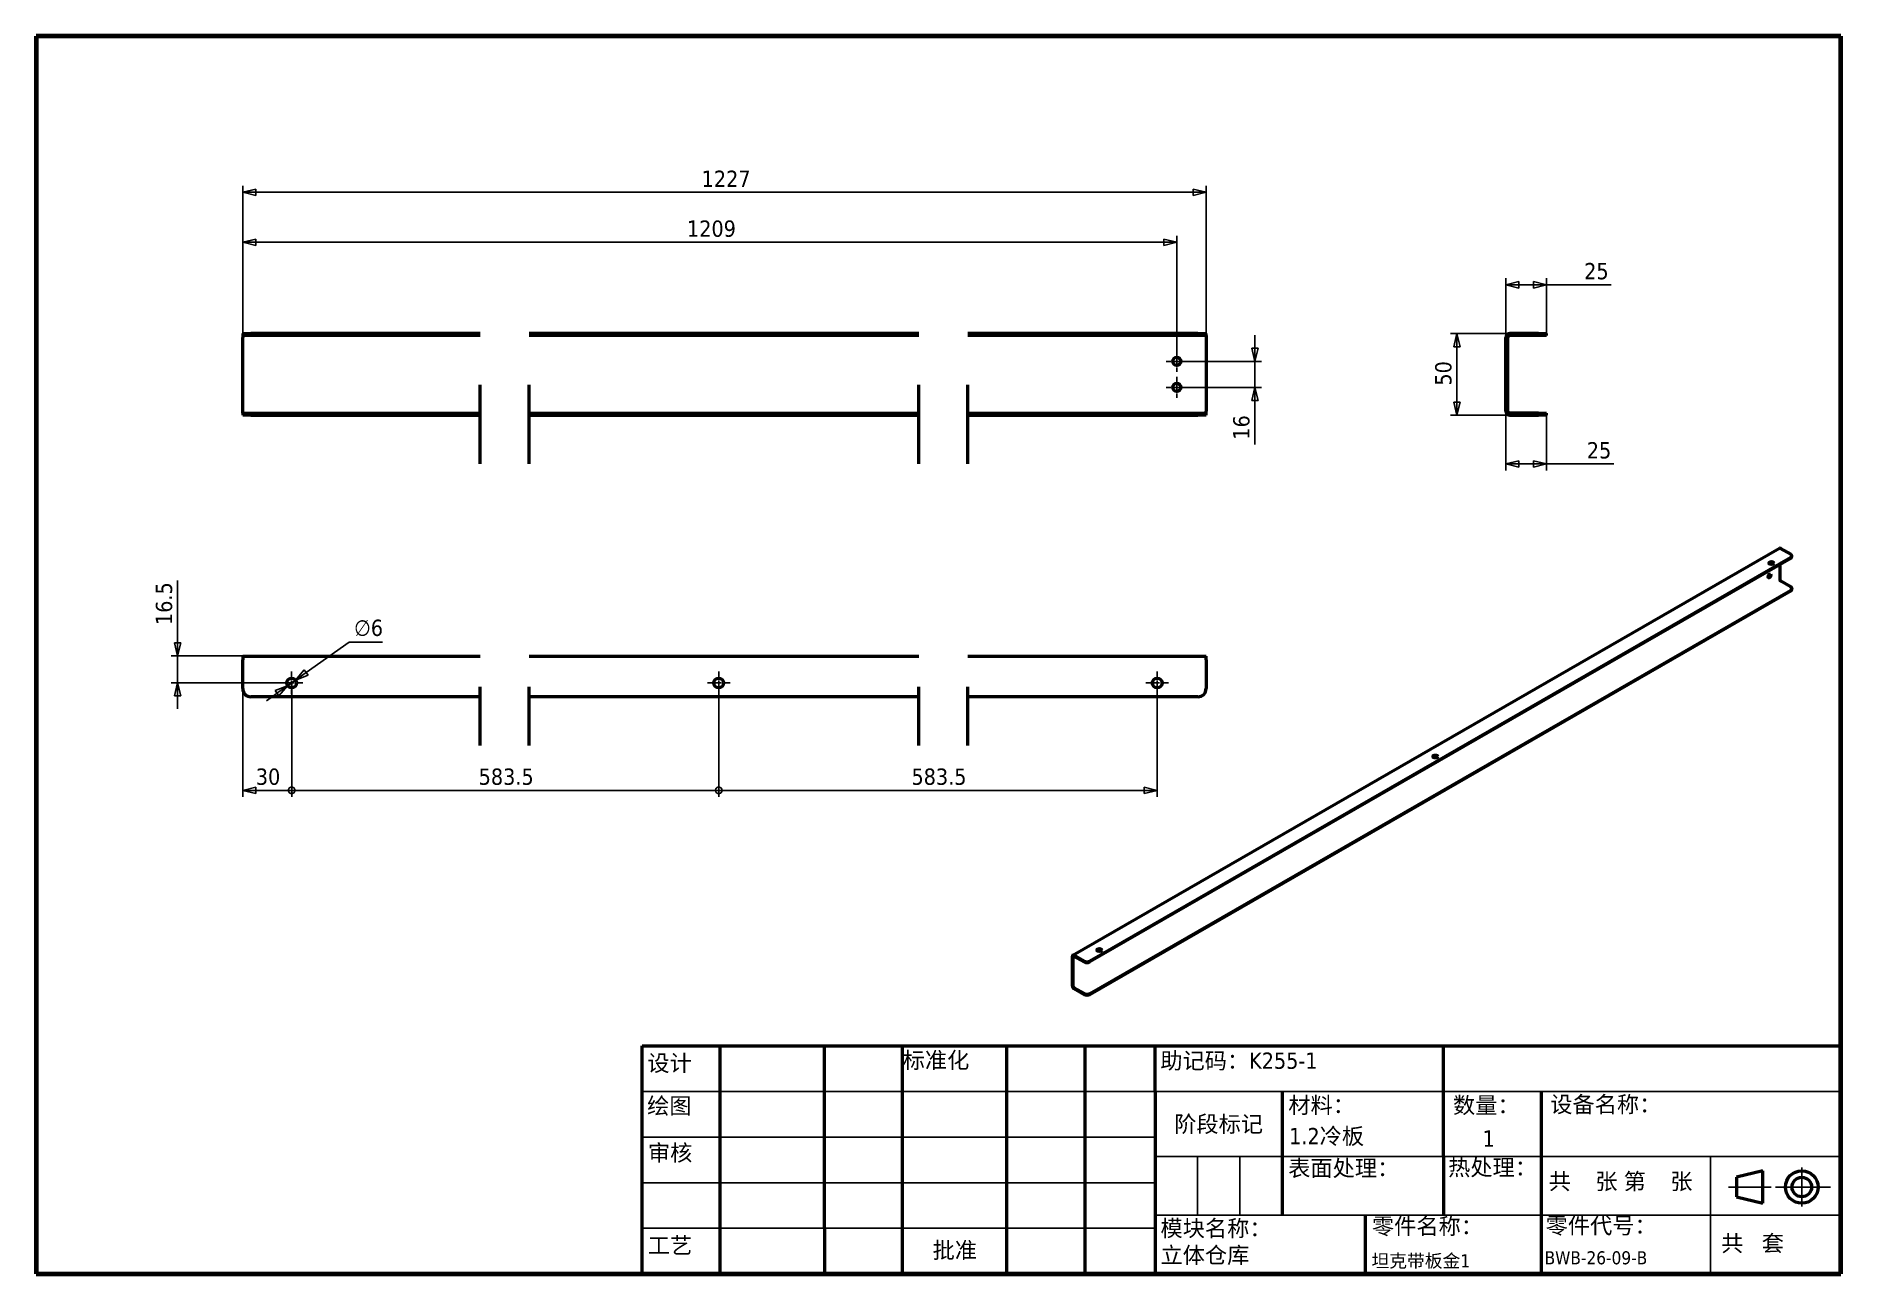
# Model space of a CAD drawing. Header units: millimetres. Extents: x 40 to 1148, y 40 to 800.
import ezdxf
from ezdxf.enums import TextEntityAlignment as Align

# ---------------------------------------------------------------- set-up
doc = ezdxf.new("R2010")
doc.units = ezdxf.units.MM
doc.header["$LTSCALE"] = 4
doc.linetypes.add('CHAIN', pattern=[0.3543, 0.2362, -0.0295, 0.0591, -0.0295])
for name, color, linetype, lineweight in [('中心标记 (ISO)', 1, 'Continuous', 25), ('可见 (ISO)', 7, 'Continuous', 50), ('图框 (ISO)', 7, 'Continuous', 70), ('尺寸 (ISO)', 5, 'Continuous', 25), ('折线 (ISO)', 7, 'Continuous', 50), ('标题 (ISO)', 7, 'Continuous', 50), ('符号 (ISO)', 7, 'Continuous', 25)]:
    doc.layers.add(name, color=color, linetype=linetype, lineweight=lineweight)
doc.styles.add('文本样式19', font='tahoma.ttf')
doc.styles.add('文本样式91', font='tahoma.ttf')
doc.styles.add('注释文本 (ISO)', font='tahoma.ttf')
doc.dimstyles.new('默认 (GB)', dxfattribs={"dimscale": 4, "dimtxt": 2.5, "dimasz": 2, "dimexe": 1, "dimexo": 0, "dimgap": 0.75, "dimtad": 1, "dimtoh": 1, "dimrnd": 1e-08, "dimdsep": 46, "dimtxsty": '注释文本 (ISO)', "dimblk": 'Filled-1', "dimcen": 0.09, "dimdle": 10, "dimclrd": 256, "dimclre": 256, "dimclrt": 256, "dimaunit": 1, "dimazin": 2, "dimtfac": 0.8, "dimtdec": 3, "dimtmove": 0, "dimatfit": 3, "dimldrblk": 'Filled-2', "dimfxl": 0, "dimtolj": 1, "dimtzin": 0, "dimlwd": -1, "dimlwe": -1, "dimarcsym": 0})

# ---------------------------------------------------------------- blocks, each defined once
blk = doc.blocks.new('图框 A3-A4')
at = {"layer": '图框 (ISO)'}
for p, q in [((287, 200), (10, 200)), ((10, 200), (10, 10)), ((287, 10), (287, 200)), ((10, 10), (287, 10))]:
    blk.add_line(p, q, dxfattribs=at)
blk = doc.blocks.new('标题栏 GB1')
at = {"layer": '标题 (ISO)'}
for p, q in [((194.57, 65.23), (194.57, 72.23)), ((194.57, 72.23), (378.57, 72.23)), ((206.57, 65.23), (206.57, 72.23)), ((222.57, 65.23), (222.57, 72.23)), ((234.57, 65.23), (234.57, 72.23)), ((250.57, 65.23), (250.57, 72.23)), ((262.57, 65.23), (262.57, 72.23)), ((273.31, 65.23), (273.31, 72.23)), ((317.57, 65.23), (317.57, 72.23)), ((378.57, 72.23), (378.57, 65.23)), ((194.57, 37.23), (194.57, 65.23)), ((206.57, 37.23), (206.57, 65.23)), ((222.57, 44.23), (222.57, 65.23)), ((234.57, 37.23), (234.57, 65.23)), ((250.57, 37.23), (250.57, 65.23)), ((262.57, 37.23), (262.57, 65.23)), ((273.31, 65.23), (273.31, 37.23)), ((317.57, 55.23), (317.57, 65.23)), ((378.57, 65.23), (378.57, 37.23)), ((317.57, 55.23), (317.57, 46.23)), ((366.57, 53.06), (362.57, 52.06)), ((366.57, 48.06), (366.57, 53.06)), ((362.57, 52.06), (362.57, 49.06)), ((362.57, 49.06), (366.57, 48.06)), ((305.57, 46.23), (305.57, 37.23)), ((222.57, 44.23), (222.57, 37.23)), ((378.57, 37.23), (194.57, 37.23))]:
    blk.add_line(p, q, dxfattribs=at)
at = {"layer": '标题 (ISO)', "lineweight": 25}
for p, q in [((194.57, 65.23), (273.31, 65.23)), ((273.31, 65.23), (378.57, 65.23)), ((194.57, 58.23), (273.31, 58.23)), ((332.57, 55.23), (273.31, 55.23)), ((279.81, 55.23), (279.81, 46.23)), ((286.31, 55.23), (286.31, 46.23)), ((332.57, 55.23), (378.57, 55.23)), ((358.57, 55.23), (358.57, 46.23)), ((372.58, 53.56), (372.58, 47.56)), ((194.57, 51.23), (273.31, 51.23)), ((361.32, 50.56), (367.88, 50.56)), ((368.55, 50.56), (370.07, 50.56)), ((370.07, 50.56), (376.97, 50.56)), ((273.31, 46.23), (378.57, 46.23)), ((358.57, 46.23), (358.57, 37.23)), ((194.57, 44.23), (273.31, 44.23))]:
    blk.add_line(p, q, dxfattribs=at)
at = {"layer": '标题 (ISO)', "lineweight": 50}
for p, q in [((292.81, 65.23), (292.81, 46.23)), ((332.57, 65.23), (332.57, 37.23))]:
    blk.add_line(p, q, dxfattribs=at)
at = {"layer": '标题 (ISO)'}
for radius in [2.5, 1.5]:
    blk.add_circle((372.57, 50.56), radius, dxfattribs=at)
at = {"layer": '标题 (ISO)', "style": '注释文本 (ISO)'}
blk.add_text('阶段标记', height=2.5, dxfattribs=at).set_placement((283.06, 60.23), align=Align.MIDDLE_CENTER)
at = {"layer": '标题 (ISO)', "char_height": 2.5, "style": '注释文本 (ISO)'}
for s, insert, attachment_point in [('\\fTahoma|b0|i0;设计', (195.38, 70.83), 1), ('\\fTahoma|b0|i0;标准化', (234.57, 71.28), 1), ('助记码：K255-1', (274.11, 71.21), 1), ('\\fTahoma|b0|i0;绘图', (195.35, 64.28), 1), ('\\fTahoma|b0|i0;材料：', (293.76, 64.39), 1), ('\\fTahoma|b0|i0;数量：', (319.04, 64.37), 1), ('\\fTahoma|b0|i0;设备名称：', (333.96, 64.5), 1), ('\\fTahoma|b0|i0;审核', (195.48, 57.07), 1), ('\\fTahoma|b0|i0;热处理：', (318.29, 54.82), 1), ('\\fTahoma|b0|i0;零件名称：', (306.59, 45.8), 1), ('\\fTahoma|b0|i0;零件代号：', (333.25, 45.9), 1), ('\\fTahoma|b0|i0;批准', (242.57, 40.73), 5)]:
    blk.add_mtext(s, dxfattribs=dict(at, insert=insert, attachment_point=attachment_point))
at = {"layer": '标题 (ISO)', "char_height": 2.5, "attachment_point": 1, "style": '注释文本 (ISO)'}
for s, insert, width in [('\\fTahoma|b0|i0;表面处理：', (293.74, 54.71), 17.19), ('共    张 第    张', (333.72, 52.69), 27.2374), ('\\fTahoma|b0|i0;工艺', (195.45, 42.85), 6.876), ('\\fTahoma|b0|i0;  共   套', (358.32, 43.18), 17.7919)]:
    blk.add_mtext(s, dxfattribs=dict(at, insert=insert, width=width))
at = {"layer": '标题 (ISO)', "insert": (274.14, 45.48), "char_height": 2.5, "attachment_point": 1, "line_spacing_factor": 0.987884, "style": '注释文本 (ISO)'}
blk.add_mtext('模块名称：\\P立体仓库', dxfattribs=at)
at = {"layer": '标题 (ISO)'}
for tag, p, height, style in [('材料_001', (293.88, 57.13), 2.5, '注释文本 (ISO)'), ('零件代号_001', (306.52, 38.23), 2, '文本样式91'), ('描述_001', (333.1, 38.7), 2, '文本样式91')]:
    blk.add_attdef(tag, p, '', height=height, dxfattribs=dict(at, style=style))
at = {"layer": '标题 (ISO)', "style": '文本样式91'}
blk.add_attdef('热处理', text='', height=2, dxfattribs=at).set_placement((318.2, 50.63), align=Align.TOP_LEFT)
at = {"layer": '标题 (ISO)', "style": '文本样式19'}
for tag, p in [('工程核准人', (256.57, 40.73)), ('工程批准日期', (267.94, 40.73))]:
    blk.add_attdef(tag, text='', height=1, dxfattribs=at).set_placement(p, align=Align.MIDDLE_CENTER)
blk = doc.blocks.new('Filled-1')
at = {"color": 0}
for p, q in [((0, 0), (-1, 0.25)), ((-1, 0.25), (-1, -0.25)), ((-1, 0), (0, 0)), ((-1, -0.25), (0, 0))]:
    blk.add_line(p, q, dxfattribs=at)
at = {"color": 0, "flags": 128}
blk.add_lwpolyline([(-1, -0.25), (0, 0)], dxfattribs=at)
at = {"color": 0}
blk.add_solid([(-1, -0.25), (0, 0), (-1, 0.25), (-1, -0.25)], dxfattribs=at)
blk = doc.blocks.new('*D7')
at = {"layer": 'Defpoints', "color": 0}
for p in [(942.3, 569.7), (967.3, 567.3), (942.3, 537.3)]:
    blk.add_point(p, dxfattribs=at)
at = {"layer": '尺寸 (ISO)'}
for p, q in [((942.3, 569.7), (942.3, 533.3)), ((967.3, 567.3), (967.3, 533.3)), ((950.3, 537.3), (959.3, 537.3)), ((967.3, 537.3), (1008.6, 537.3))]:
    blk.add_line(p, q, dxfattribs=at)
at = {"layer": '尺寸 (ISO)', "xscale": 8, "yscale": 8, "zscale": 8, "rotation": 180}
blk.add_blockref('Filled-1', (942.3, 537.3), dxfattribs=at)
at = {"layer": '尺寸 (ISO)', "xscale": 8, "yscale": 8, "zscale": 8}
blk.add_blockref('Filled-1', (967.3, 537.3), dxfattribs=at)
at = {"layer": '尺寸 (ISO)', "insert": (992, 550.7), "char_height": 10, "attachment_point": 1, "style": '注释文本 (ISO)'}
blk.add_mtext('\\A1;25', dxfattribs=at)
blk = doc.blocks.new('Filled-2')
at = {"color": 0}
for p, q in [((0, 0), (-1, 0.125)), ((-1, 0.125), (-1, -0.125)), ((-1, 0), (0, 0)), ((-1, -0.125), (0, 0))]:
    blk.add_line(p, q, dxfattribs=at)
at = {"color": 0, "flags": 128}
blk.add_lwpolyline([(-1, -0.125), (0, 0)], dxfattribs=at)
at = {"color": 0}
blk.add_solid([(-1, -0.125), (0, 0), (-1, 0.125), (-1, -0.125)], dxfattribs=at)
blk = doc.blocks.new('*D8')
at = {"layer": 'Defpoints', "color": 0}
for p in [(912.3, 617.3), (944.7, 617.3), (944.7, 567.3)]:
    blk.add_point(p, dxfattribs=at)
at = {"layer": '尺寸 (ISO)'}
for p, q in [((944.7, 617.3), (908.3, 617.3)), ((912.3, 575.3), (912.3, 609.3)), ((944.7, 567.3), (908.3, 567.3))]:
    blk.add_line(p, q, dxfattribs=at)
at = {"layer": '尺寸 (ISO)', "xscale": 8, "yscale": 8, "zscale": 8}
for p, rotation in [((912.3, 617.3), 90), ((912.3, 567.3), 270)]:
    blk.add_blockref('Filled-1', p, dxfattribs=dict(at, rotation=rotation))
at = {"layer": '尺寸 (ISO)', "insert": (898.9, 585.4), "char_height": 10, "attachment_point": 1, "rotation": 90, "style": '注释文本 (ISO)'}
blk.add_mtext('\\A1;50', dxfattribs=at)
blk = doc.blocks.new('*D9')
at = {"layer": 'Defpoints', "color": 0}
for p in [(967.3, 647.3), (942.3, 614.9), (967.3, 617.3)]:
    blk.add_point(p, dxfattribs=at)
at = {"layer": '尺寸 (ISO)'}
for p, q in [((942.3, 614.9), (942.3, 651.3)), ((950.3, 647.3), (959.3, 647.3)), ((967.3, 617.3), (967.3, 651.3)), ((967.3, 647.3), (1007, 647.3))]:
    blk.add_line(p, q, dxfattribs=at)
at = {"layer": '尺寸 (ISO)', "xscale": 8, "yscale": 8, "zscale": 8, "rotation": 180}
blk.add_blockref('Filled-1', (942.3, 647.3), dxfattribs=at)
at = {"layer": '尺寸 (ISO)', "xscale": 8, "yscale": 8, "zscale": 8}
blk.add_blockref('Filled-1', (967.3, 647.3), dxfattribs=at)
at = {"layer": '尺寸 (ISO)', "insert": (990.4, 660.7), "char_height": 10, "attachment_point": 1, "style": '注释文本 (ISO)'}
blk.add_mtext('\\A1;25', dxfattribs=at)
blk = doc.blocks.new('*D10')
at = {"layer": 'Defpoints', "color": 0}
for p in [(740.3, 673.4), (166.9, 614.9), (740.3, 600.3)]:
    blk.add_point(p, dxfattribs=at)
at = {"layer": '尺寸 (ISO)'}
for p, q in [((166.9, 614.9), (166.9, 677.4)), ((740.3, 600.3), (740.3, 677.4)), ((174.9, 673.4), (732.3, 673.4))]:
    blk.add_line(p, q, dxfattribs=at)
at = {"layer": '尺寸 (ISO)', "xscale": 8, "yscale": 8, "zscale": 8, "rotation": 180}
blk.add_blockref('Filled-1', (166.9, 673.4), dxfattribs=at)
at = {"layer": '尺寸 (ISO)', "xscale": 8, "yscale": 8, "zscale": 8}
blk.add_blockref('Filled-1', (740.3, 673.4), dxfattribs=at)
at = {"layer": '尺寸 (ISO)', "insert": (439.6, 686.8), "char_height": 10, "attachment_point": 1, "style": '注释文本 (ISO)'}
blk.add_mtext('\\A1;1209', dxfattribs=at)
blk = doc.blocks.new('*D11')
at = {"layer": 'Defpoints', "color": 0}
for p in [(166.9, 704.1), (166.9, 614.9), (758.3, 614.9)]:
    blk.add_point(p, dxfattribs=at)
at = {"layer": '尺寸 (ISO)'}
for p, q in [((166.9, 614.9), (166.9, 708.1)), ((750.3, 704.1), (174.9, 704.1)), ((758.3, 614.9), (758.3, 708.1))]:
    blk.add_line(p, q, dxfattribs=at)
at = {"layer": '尺寸 (ISO)', "xscale": 8, "yscale": 8, "zscale": 8, "rotation": 180}
blk.add_blockref('Filled-1', (166.9, 704.1), dxfattribs=at)
at = {"layer": '尺寸 (ISO)', "xscale": 8, "yscale": 8, "zscale": 8}
blk.add_blockref('Filled-1', (758.3, 704.1), dxfattribs=at)
at = {"layer": '尺寸 (ISO)', "insert": (448.6, 717.4), "char_height": 10, "attachment_point": 1, "style": '注释文本 (ISO)'}
blk.add_mtext('\\A1;1227', dxfattribs=at)
blk = doc.blocks.new('*D12')
at = {"layer": 'Defpoints', "color": 0}
for p in [(740.3, 600.3), (740.3, 584.3), (788.3, 584.3)]:
    blk.add_point(p, dxfattribs=at)
at = {"layer": '尺寸 (ISO)'}
for p, q in [((788.3, 608.3), (788.3, 616.3)), ((740.3, 600.3), (792.3, 600.3)), ((788.3, 600.3), (788.3, 584.3)), ((740.3, 584.3), (792.3, 584.3)), ((788.3, 576.3), (788.3, 549.2))]:
    blk.add_line(p, q, dxfattribs=at)
at = {"layer": '尺寸 (ISO)', "xscale": 8, "yscale": 8, "zscale": 8}
for p, rotation in [((788.3, 600.3), 270), ((788.3, 584.3), 90)]:
    blk.add_blockref('Filled-1', p, dxfattribs=dict(at, rotation=rotation))
at = {"layer": '尺寸 (ISO)', "insert": (774.9, 552.2), "char_height": 10, "attachment_point": 1, "rotation": 90, "style": '注释文本 (ISO)'}
blk.add_mtext('\\A1;16', dxfattribs=at)
blk = doc.blocks.new('_DotSmall')
at = {"color": 0, "linetype": 'ByBlock', "const_width": 0.5}
blk.add_lwpolyline([(-0.0625, 0, 1), (0.0625, 0, 1)], format="xyb", close=True, dxfattribs=at)
blk = doc.blocks.new('*D13')
at = {"layer": 'Defpoints', "color": 0}
for p in [(166.9, 399.4), (196.9, 402.9), (196.9, 336.9)]:
    blk.add_point(p, dxfattribs=at)
at = {"layer": '尺寸 (ISO)'}
for p, q in [((166.9, 399.4), (166.9, 332.9)), ((196.9, 402.9), (196.9, 332.9)), ((174.9, 336.9), (196.9, 336.9))]:
    blk.add_line(p, q, dxfattribs=at)
at = {"layer": '尺寸 (ISO)', "xscale": 8, "yscale": 8, "zscale": 8, "rotation": 180}
blk.add_blockref('Filled-1', (166.9, 336.9), dxfattribs=at)
at = {"layer": '尺寸 (ISO)', "xscale": 8, "yscale": 8, "zscale": 8}
blk.add_blockref('_DotSmall', (196.9, 336.9), dxfattribs=at)
at = {"layer": '尺寸 (ISO)', "insert": (174.9, 350.3), "char_height": 10, "attachment_point": 1, "style": '注释文本 (ISO)'}
blk.add_mtext('\\A1;30', dxfattribs=at)
blk = doc.blocks.new('*D15')
at = {"layer": 'Defpoints', "color": 0}
for p in [(196.9, 402.9), (459.1, 402.9), (459.1, 336.9)]:
    blk.add_point(p, dxfattribs=at)
at = {"layer": '尺寸 (ISO)'}
for p, q in [((196.9, 402.9), (196.9, 332.9)), ((459.1, 402.9), (459.1, 332.9)), ((196.9, 336.9), (459.1, 336.9))]:
    blk.add_line(p, q, dxfattribs=at)
at = {"layer": '尺寸 (ISO)', "xscale": 8, "yscale": 8, "zscale": 8, "rotation": 180}
blk.add_blockref('_DotSmall', (196.9, 336.9), dxfattribs=at)
at = {"layer": '尺寸 (ISO)', "xscale": 8, "yscale": 8, "zscale": 8}
blk.add_blockref('_DotSmall', (459.1, 336.9), dxfattribs=at)
at = {"layer": '尺寸 (ISO)', "insert": (311.7, 350.3), "char_height": 10, "attachment_point": 1, "style": '注释文本 (ISO)'}
blk.add_mtext('\\A1;583.5', dxfattribs=at)
blk = doc.blocks.new('*D16')
at = {"layer": 'Defpoints', "color": 0}
for p in [(459.1, 402.9), (728.3, 402.9), (728.3, 336.9)]:
    blk.add_point(p, dxfattribs=at)
at = {"layer": '尺寸 (ISO)'}
for p, q in [((459.1, 402.9), (459.1, 332.9)), ((728.3, 402.9), (728.3, 332.9)), ((459.1, 336.9), (720.3, 336.9))]:
    blk.add_line(p, q, dxfattribs=at)
at = {"layer": '尺寸 (ISO)', "xscale": 8, "yscale": 8, "zscale": 8, "rotation": 180}
blk.add_blockref('_DotSmall', (459.1, 336.9), dxfattribs=at)
at = {"layer": '尺寸 (ISO)', "xscale": 8, "yscale": 8, "zscale": 8}
blk.add_blockref('Filled-1', (728.3, 336.9), dxfattribs=at)
at = {"layer": '尺寸 (ISO)', "insert": (577.4, 350.3), "char_height": 10, "attachment_point": 1, "style": '注释文本 (ISO)'}
blk.add_mtext('\\A1;583.5', dxfattribs=at)
blk = doc.blocks.new('*D17')
at = {"layer": 'Defpoints', "color": 0}
for p in [(166.9, 419.4), (126.9, 402.9), (196.9, 402.9)]:
    blk.add_point(p, dxfattribs=at)
at = {"layer": '尺寸 (ISO)'}
for p, q in [((126.9, 427.4), (126.9, 465.8)), ((166.9, 419.4), (122.9, 419.4)), ((126.9, 402.9), (126.9, 419.4)), ((196.9, 402.9), (122.9, 402.9)), ((126.9, 394.9), (126.9, 386.9))]:
    blk.add_line(p, q, dxfattribs=at)
at = {"layer": '尺寸 (ISO)', "xscale": 8, "yscale": 8, "zscale": 8}
for p, rotation in [((126.9, 419.4), 270), ((126.9, 402.9), 90)]:
    blk.add_blockref('Filled-1', p, dxfattribs=dict(at, rotation=rotation))
at = {"layer": '尺寸 (ISO)', "insert": (113.5, 438.4), "char_height": 10, "attachment_point": 1, "rotation": 90, "style": '注释文本 (ISO)'}
blk.add_mtext('\\A1;16.5', dxfattribs=at)
blk = doc.blocks.new('*D18')
at = {"layer": 'Defpoints', "color": 0}
for p in [(194.4, 401.1), (199.3, 404.6)]:
    blk.add_point(p, dxfattribs=at)
at = {"layer": '尺寸 (ISO)'}
for p, q in [((205.8, 409.2), (232.2, 427.9)), ((232.2, 427.9), (252.6, 427.9)), ((194.4, 401.1), (199.3, 404.6)), ((187.9, 396.5), (181.4, 391.9))]:
    blk.add_line(p, q, dxfattribs=at)
at = {"layer": '尺寸 (ISO)', "xscale": 8, "yscale": 8, "zscale": 8}
for p, rotation in [((199.3, 404.6), 215.3514995030994), ((194.4, 401.1), 35.35149950309938)]:
    blk.add_blockref('Filled-1', p, dxfattribs=dict(at, rotation=rotation))
at = {"layer": '尺寸 (ISO)', "insert": (235.2, 441.7), "char_height": 10, "attachment_point": 1, "style": '注释文本 (ISO)'}
blk.add_mtext('\\A1;∅6', dxfattribs=at)

msp = doc.modelspace()

# ---------------------------------------------------------------- linework, layer by layer
at = {"layer": '中心标记 (ISO)', "linetype": 'CHAIN', "ltscale": 3.611324}
for p, q in [((746.769, 600.2951), (733.769, 600.2951)), ((740.269, 606.7951), (740.269, 593.7951)), ((740.269, 590.7951), (740.269, 577.7951)), ((746.769, 584.2951), (733.769, 584.2951))]:
    msp.add_line(p, q, dxfattribs=at)
at = {"layer": '中心标记 (ISO)', "linetype": 'CHAIN', "ltscale": 3.889126}
for p, q in [((203.8514, 402.8598), (189.8514, 402.8598)), ((196.8514, 409.8598), (196.8514, 395.8598)), ((466.0854, 402.8598), (452.0854, 402.8598)), ((459.0854, 409.8598), (459.0854, 395.8598)), ((735.269, 402.8598), (721.269, 402.8598)), ((728.269, 409.8598), (728.269, 395.8598))]:
    msp.add_line(p, q, dxfattribs=at)
at = {"layer": '可见 (ISO)'}
for p, q in [((166.8514, 617.2951), (171.8514, 617.2951)), ((166.8514, 617.2951), (166.8514, 616.0951)), ((171.8514, 616.0951), (166.8514, 616.0951)), ((166.8514, 616.0951), (166.8514, 614.8951)), ((166.8514, 569.6951), (166.8514, 614.8951)), ((312.7197, 617.2951), (171.8514, 617.2951)), ((312.7197, 616.0951), (171.8514, 616.0951)), ((581.9709, 617.2951), (342.7197, 617.2951)), ((581.9709, 616.0951), (342.7197, 616.0951)), ((753.269, 617.2951), (611.9709, 617.2951)), ((753.269, 616.0951), (611.9709, 616.0951)), ((753.269, 617.2951), (758.269, 617.2951)), ((758.269, 616.0951), (753.269, 616.0951)), ((758.269, 616.0951), (758.269, 617.2951)), ((758.269, 616.0951), (758.269, 614.8951)), ((758.269, 614.8951), (758.269, 569.6951)), ((942.2842, 569.6951), (942.2842, 614.8951)), ((943.4842, 569.6951), (943.4842, 614.8951)), ((962.2842, 617.2951), (944.6842, 617.2951)), ((962.2842, 616.0951), (944.6842, 616.0951)), ((962.2842, 617.2951), (967.2842, 617.2951)), ((967.2842, 616.0951), (962.2842, 616.0951)), ((967.2842, 616.0951), (967.2842, 617.2951)), ((166.8514, 568.4951), (166.8514, 569.6951)), ((166.8514, 568.4951), (171.8514, 568.4951)), ((166.8514, 568.4951), (166.8514, 567.2951)), ((171.8514, 567.2951), (166.8514, 567.2951)), ((171.8514, 568.4951), (312.7197, 568.4951)), ((171.8514, 567.2951), (312.7197, 567.2951)), ((342.7197, 568.4951), (581.9709, 568.4951)), ((342.7197, 567.2951), (581.9709, 567.2951)), ((611.9709, 568.4951), (753.269, 568.4951)), ((611.9709, 567.2951), (753.269, 567.2951)), ((753.269, 568.4951), (758.269, 568.4951)), ((758.269, 567.2951), (753.269, 567.2951)), ((758.269, 568.4951), (758.269, 569.6951)), ((758.269, 567.2951), (758.269, 568.4951)), ((962.2842, 568.4951), (944.6842, 568.4951)), ((944.6842, 567.2951), (962.2842, 567.2951)), ((962.2842, 568.4951), (967.2842, 568.4951)), ((967.2842, 567.2951), (962.2842, 567.2951)), ((967.2842, 567.2951), (967.2842, 568.4951)), ((676.5491, 235.6896), (1110.3591, 485.5042)), ((1117.1805, 479.8261), (686.906, 232.0475)), ((1117.1805, 479.3355), (686.906, 231.5569)), ((1110.958, 485.4454), (1117.1805, 481.862)), ((1117.9127, 480.3535), (1117.9127, 480.8441)), ((1110.5337, 475.5079), (1110.5337, 466.2321)), ((1117.1805, 461.9139), (1110.958, 465.4972)), ((686.906, 212.0993), (1117.1805, 459.8779)), ((686.906, 211.6088), (1117.1805, 459.3874)), ((1117.9127, 460.8959), (1117.9127, 460.4054)), ((166.8514, 419.3598), (312.7197, 419.3598)), ((166.8514, 419.3598), (166.8514, 416.9598)), ((166.8514, 399.3598), (166.8514, 416.9598)), ((342.7197, 419.3598), (581.9709, 419.3598)), ((611.9709, 419.3598), (758.269, 419.3598)), ((758.269, 416.9598), (758.269, 419.3598)), ((758.269, 416.9598), (758.269, 399.3598)), ((312.7197, 394.3598), (171.8514, 394.3598)), ((581.9709, 394.3598), (342.7197, 394.3598)), ((753.269, 394.3598), (611.9709, 394.3598)), ((676.2994, 216.6618), (676.2994, 235.1384)), ((676.7237, 216.4175), (676.7237, 234.8941)), ((683.3705, 232.0475), (677.1479, 235.6308)), ((683.3705, 231.5569), (677.1479, 235.1403)), ((683.3705, 212.0993), (677.1479, 215.6826)), ((677.1479, 215.1921), (683.3705, 211.6088))]:
    msp.add_line(p, q, dxfattribs=at)
for centre, radius in [((740.269, 600.2951), 2.5), ((740.269, 584.2951), 2.5), ((196.8514, 402.8598), 3), ((459.0854, 402.8598), 3), ((728.269, 402.8598), 3)]:
    msp.add_circle(centre, radius, dxfattribs=at)
for centre, radius, start, end in [((944.6842, 614.8951), 2.4, 90, 180), ((944.6842, 614.8951), 1.2, 90, 180), ((944.6842, 569.6951), 2.4, 180, 270), ((944.6842, 569.6951), 1.2, 180, 270), ((171.8514, 399.3598), 5, 180, 270), ((753.269, 399.3598), 5, 270, 0)]:
    msp.add_arc(centre, radius, start, end, dxfattribs=at)
for centre, major_axis, ratio in [((1105.3365, 476.4667), (1.5, 0), 0.575861701), ((1104.1697, 468.5354), (0.6238, 1.0832), 0.578093116), ((899.038, 357.6673), (1.5, 0), 0.575861701), ((692.7396, 238.868), (1.5, 0), 0.575861701)]:
    msp.add_ellipse(centre, major_axis=major_axis, ratio=ratio, dxfattribs=at)
for centre, major_axis, ratio, start_param, end_param in [((1105.3365, 475.9762), (1.5, 0), 0.575861701, 0.287899395, 2.853693259), ((1110.958, 484.4643), (-0.5988, 1.0399), 0.578093116, 5.499720852, 6.283185307), ((1115.4127, 480.8441), (2.5, 0), 0.575861701, 5.497787144, 7.068583471), ((1115.4127, 480.3535), (2.5, 0), 0.575861701, 5.497787144, 6.283185307), ((1103.7455, 468.7797), (-0.6238, -1.0832), 0.578093116, 0.345595292, 2.795997362), ((1104.1697, 475.0758), (0.6238, 1.0832), 0.578093116, 5.529102967, 7.200397067), ((1103.7455, 475.3201), (0.6238, 1.0832), 0.578093116, 5.379275889, 5.937590015), ((1110.958, 465.9877), (-0.2994, 0.52), 0.578093116, 0.787331872, 2.358128199), ((1115.4127, 460.8959), (2.5, 0), 0.575861701, 5.497787144, 7.068583471), ((1115.4127, 460.4054), (2.5, 0), 0.575861701, 5.497787144, 6.283185307), ((899.038, 357.1768), (1.5, 0), 0.575861701, 0.287899395, 2.853693259), ((677.1479, 234.6497), (-0.5988, 1.0399), 0.578093116, 5.499720852, 7.070517179), ((677.1479, 234.6497), (-0.2994, 0.52), 0.578093116, 5.499720852, 7.070517179), ((692.7396, 238.3775), (1.5, 0), 0.575861701, 0.287899395, 2.853693259), ((685.1382, 233.0655), (-2.5, 0), 0.575861701, 0.785398163, 2.35619449), ((685.1382, 232.5749), (2.5, 0), 0.575861701, 3.926990817, 5.497787144), ((677.1479, 216.1732), (0.5988, -1.0399), 0.578093116, 3.928924525, 5.499720852), ((677.1479, 216.1732), (-0.2994, 0.52), 0.578093116, 0.787331872, 2.358128199), ((685.1382, 213.1173), (-2.5, 0), 0.575861701, 0.785398163, 2.35619449), ((685.1382, 212.6268), (2.5, 0), 0.575861701, 3.926990817, 5.497787144)]:
    msp.add_ellipse(centre, major_axis=major_axis, ratio=ratio, start_param=start_param, end_param=end_param, dxfattribs=at)
at = {"layer": '折线 (ISO)', "flags": 128}
for points in [[(312.7197, 537.2951), (312.7197, 585.9554)], [(342.7197, 537.2951), (342.7197, 585.9554)], [(581.9709, 537.2951), (581.9709, 585.9554)], [(611.9709, 537.2951), (611.9709, 585.9554)], [(312.7197, 364.3598), (312.7197, 400.52)], [(342.7197, 364.3598), (342.7197, 400.52)], [(581.9709, 364.3598), (581.9709, 400.52)], [(611.9709, 364.3598), (611.9709, 400.52)]]:
    msp.add_lwpolyline(points, dxfattribs=at)

# ---------------------------------------------------------------- block references
at = {"xscale": 4, "yscale": 4, "zscale": 4}
msp.add_blockref('图框 A3-A4', (0, 0), dxfattribs=at)
msp.add_blockref('标题栏 GB1', (-366.2846, -108.9008), dxfattribs=at).add_auto_attribs({'零件代号_001': '坦克带板金1', '描述_001': 'BWB-26-09-B', '材料_001': '1.2冷板'})

# ---------------------------------------------------------------- texts
at = {"layer": '符号 (ISO)', "insert": (927.977, 128.1003), "char_height": 10, "attachment_point": 1, "style": '注释文本 (ISO)'}
msp.add_mtext('{1}', dxfattribs=at)

# ---------------------------------------------------------------- dimensions: what is measured, and where the dimension line sits
at = {"layer": '尺寸 (ISO)'}
for base, p1, p2, text, override, picture, middle in [((166.8514, 704.1468), (758.269, 614.8951), (166.8514, 614.8951), '1227', {"dimtoh": 0, "dimdec": 2, "dimlfac": 2.074676, "dimtp": 0, "dimtm": 0, "dimtdec": 3, "dimtofl": 0, "dimatfit": 1}, '*D11', (462.5602, 704.1468)), ((740.269, 673.3874), (166.8514, 614.8951), (740.269, 600.2951), '1209', {"dimtoh": 0, "dimdec": 2, "dimlfac": 2.108411, "dimtp": 0, "dimtm": 0, "dimtdec": 3, "dimtofl": 0, "dimatfit": 1}, '*D10', (453.5302, 673.3874)), ((459.0854, 336.8598), (196.8514, 402.8598), (459.0854, 402.8598), '583.5', {"dimtoh": 0, "dimdec": 2, "dimlfac": 2.225112, "dimblk1": 'DotSmall', "dimblk2": 'DotSmall', "dimsah": 1, "dimdle": 0, "dimtp": 0, "dimtm": 0, "dimtdec": 3, "dimtofl": 0, "dimatfit": 1}, '*D15', (327.9984, 336.8598)), ((728.269, 336.8598), (459.0854, 402.8598), (728.269, 402.8598), '583.5', {"dimtoh": 0, "dimdec": 2, "dimlfac": 2.167665, "dimblk1": 'DotSmall', "dimblk2": 'Filled-1', "dimsah": 1, "dimdle": 0, "dimtp": 0, "dimtm": 0, "dimtdec": 3, "dimtofl": 0, "dimatfit": 1}, '*D16', (593.7072, 336.8598))]:
    dim = msp.add_linear_dim(base=base, p1=p1, p2=p2, angle=180, text=text, dimstyle='默认 (GB)', override=override, dxfattribs=at)
    dim.commit()
    dim.dimension.update_dxf_attribs({"geometry": picture, "text_midpoint": middle, "dimtype": 160})
for base, p1, p2, picture, middle in [((967.2842, 647.2951), (942.2842, 614.8951), (967.2842, 617.2951), '*D9', (997.2233, 647.2951)), ((942.2842, 537.2951), (967.2842, 567.2951), (942.2842, 569.6951), '*D7', (998.7907, 537.2951))]:
    dim = msp.add_linear_dim(base=base, p1=p1, p2=p2, dimstyle='默认 (GB)', override={"dimtoh": 0, "dimdec": 2, "dimtp": 0, "dimtm": 0, "dimtdec": 3, "dimtofl": 0, "dimatfit": 2}, dxfattribs=at)
    dim.commit()
    dim.dimension.update_dxf_attribs({"geometry": picture, "text_midpoint": middle, "dimtype": 160})
for base, p1, p2, angle, override, picture, middle in [((788.269, 584.2951), (740.269, 600.2951), (740.269, 584.2951), 90, {"dimtoh": 0, "dimdec": 2, "dimtp": 0, "dimtm": 0, "dimtdec": 3, "dimtofl": 1, "dimatfit": 1}, '*D12', (788.269, 558.7706)), ((912.2842, 617.2951), (944.6842, 567.2951), (944.6842, 617.2951), 270, {"dimtoh": 0, "dimdec": 2, "dimtp": 0, "dimtm": 0, "dimtdec": 3, "dimtofl": 0, "dimatfit": 1}, '*D8', (912.2842, 592.2051)), ((126.8514, 402.8598), (166.8514, 419.3598), (196.8514, 402.8598), 270, {"dimtoh": 0, "dimdec": 2, "dimtp": 0, "dimtm": 0, "dimtdec": 3, "dimtofl": 1, "dimatfit": 1}, '*D17', (126.8514, 450.5861)), ((196.8514, 336.8598), (166.8514, 399.3598), (196.8514, 402.8598), 180, {"dimtoh": 0, "dimdec": 2, "dimblk1": 'Filled-1', "dimblk2": 'DotSmall', "dimsah": 1, "dimdle": 0, "dimtp": 0, "dimtm": 0, "dimtdec": 3, "dimtofl": 0, "dimatfit": 1}, '*D13', (181.8214, 336.8598))]:
    dim = msp.add_linear_dim(base=base, p1=p1, p2=p2, angle=angle, dimstyle='默认 (GB)', override=override, dxfattribs=at)
    dim.commit()
    dim.dimension.update_dxf_attribs({"geometry": picture, "text_midpoint": middle, "dimtype": 160})
dim = msp.add_diameter_dim_2p(p1=(194.4046, 401.124), p2=(199.2983, 404.5955), dimstyle='默认 (GB)', override={"dimtih": 1, "dimdec": 2, "dimlfac": 1, "dimtp": 0, "dimtm": 0, "dimtdec": 3, "dimatfit": 2}, dxfattribs=at)
dim.commit()
dim.dimension.update_dxf_attribs({"geometry": '*D18', "text_midpoint": (243.8909, 427.9439), "dimtype": 163})

doc.saveas('drawing.dxf')
